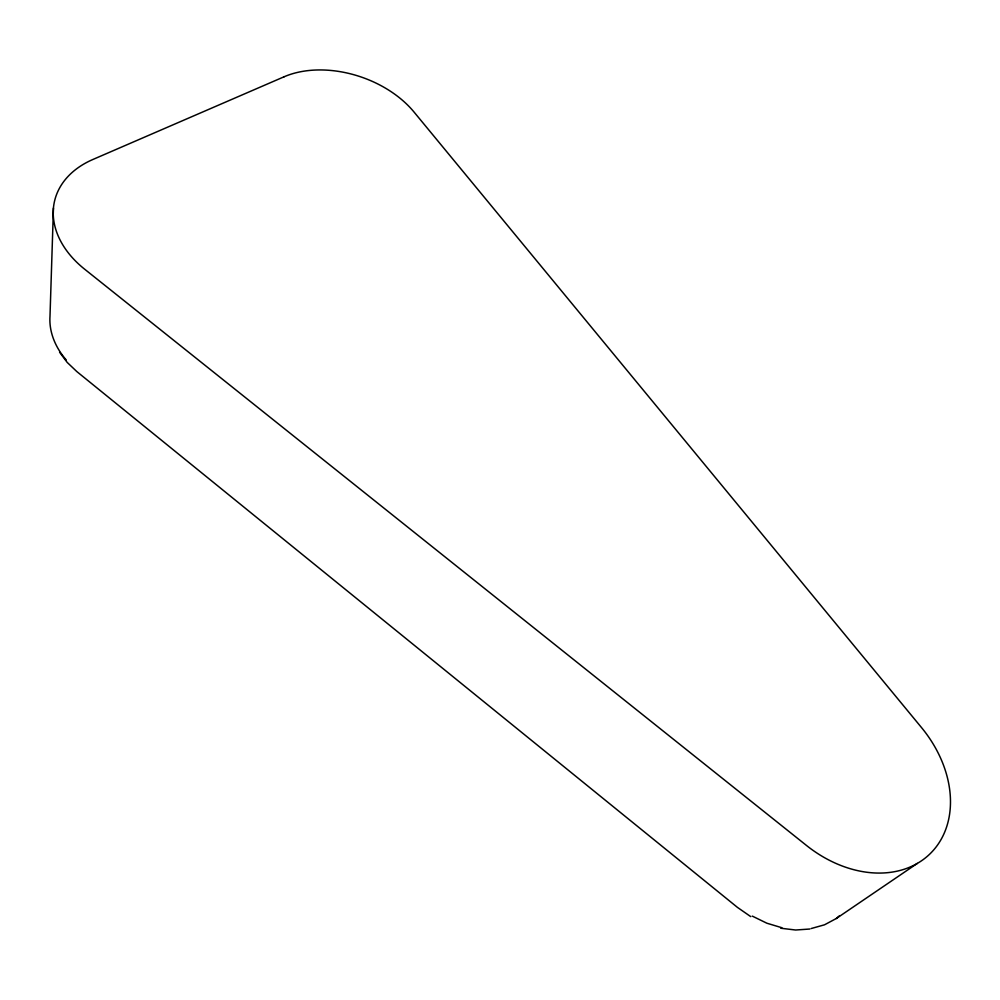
<?xml version="1.0" encoding="UTF-8"?>
<svg xmlns="http://www.w3.org/2000/svg" width="1000" height="1000" viewBox="0 0 1000 1000"><rect width="100%" height="100%" fill="white"/><g stroke="black" fill="none" stroke-linecap="round" stroke-linejoin="round"><path stroke-width="1.5" d="M53.45 208.038L50 316.188C48.837 332.4 55.788 348 66.3 360.037M811.225 928.525L824.525 924.8L836.325 918.5L839.638 915.625M836.325 918.5L917.362 863.388M809.925 929.013L795.65 930.013L780.8 928.238M781.9 927.738L766.875 923.213L752.288 916.1M750.763 916.637L737.412 907.362L76.838 371.587L67.162 362.388L59.575 352.225M284.137 76.762L92.85 159.5A100.425 71.312 13.4 0 0 84.575 269.137L806.5 845.475A109 83.125 44.9 0 0 931.188 852.663A109 83.125 44.9 0 0 921.538 727.6L414.062 112.075A90.887 61.15 19 0 0 284.137 76.762"/></g></svg>
